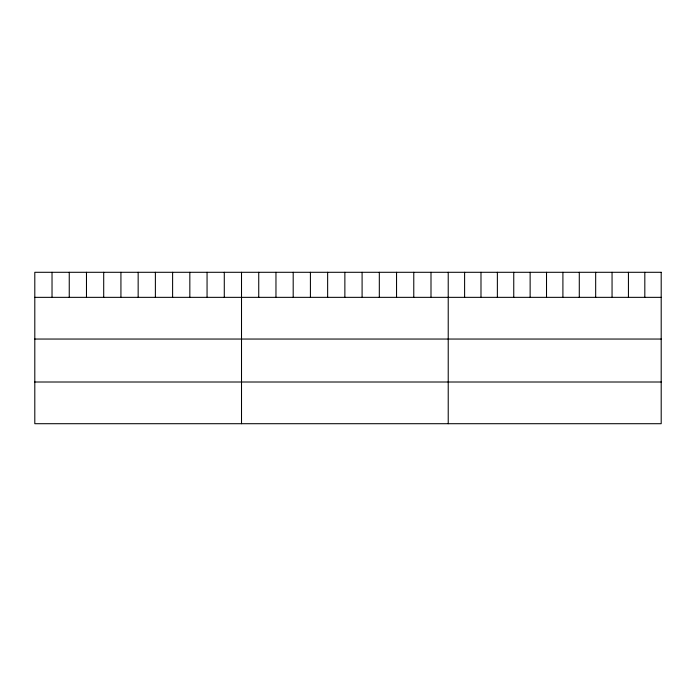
<?xml version="1.0" encoding="UTF-8"?>
<svg xmlns="http://www.w3.org/2000/svg" width="696" height="696" viewBox="0 0 696 696"><rect width="100%" height="100%" fill="white"/><g stroke="black" fill="none" stroke-linecap="round" stroke-linejoin="round"><path stroke-width="1.04" d="M34.8 297.349L661.2 297.349M34.8 339.048L661.2 339.048M34.8 382.008L661.2 382.008M644.818 272.293L644.818 297.349M628.436 272.293L628.436 297.349M612.054 272.293L612.054 297.349M595.672 272.293L595.672 297.349M579.289 272.293L579.289 297.349M562.907 272.293L562.907 297.349M546.517 272.293L546.517 297.349M530.135 272.293L530.135 297.349M513.752 272.293L513.752 297.349M497.37 272.293L497.37 297.349M480.988 272.293L480.988 297.349M464.606 272.293L464.606 297.349M448.224 272.293L448.224 423.707M430.998 272.293L430.998 297.349M413.772 272.293L413.772 297.349M396.546 272.293L396.546 297.349M379.32 272.293L379.32 297.349M362.094 272.293L362.094 297.349M344.868 272.293L344.868 297.349M327.642 272.293L327.642 297.349M310.416 272.293L310.416 297.349M293.19 272.293L293.19 297.349M275.964 272.293L275.964 297.349M258.738 272.293L258.738 297.349M241.512 272.293L241.512 423.707M224.286 272.293L224.286 297.349M207.06 272.293L207.06 297.349M189.834 272.293L189.834 297.349M172.608 272.293L172.608 297.349M155.382 272.293L155.382 297.349M138.156 272.293L138.156 297.349M120.93 272.293L120.93 297.349M103.704 272.293L103.704 297.349M86.478 272.293L86.478 297.349M69.252 272.293L69.252 297.349M52.026 272.293L52.026 297.349M661.2 272.293L34.8 272.293L34.8 423.707L661.2 423.707L661.2 272.293"/></g></svg>
